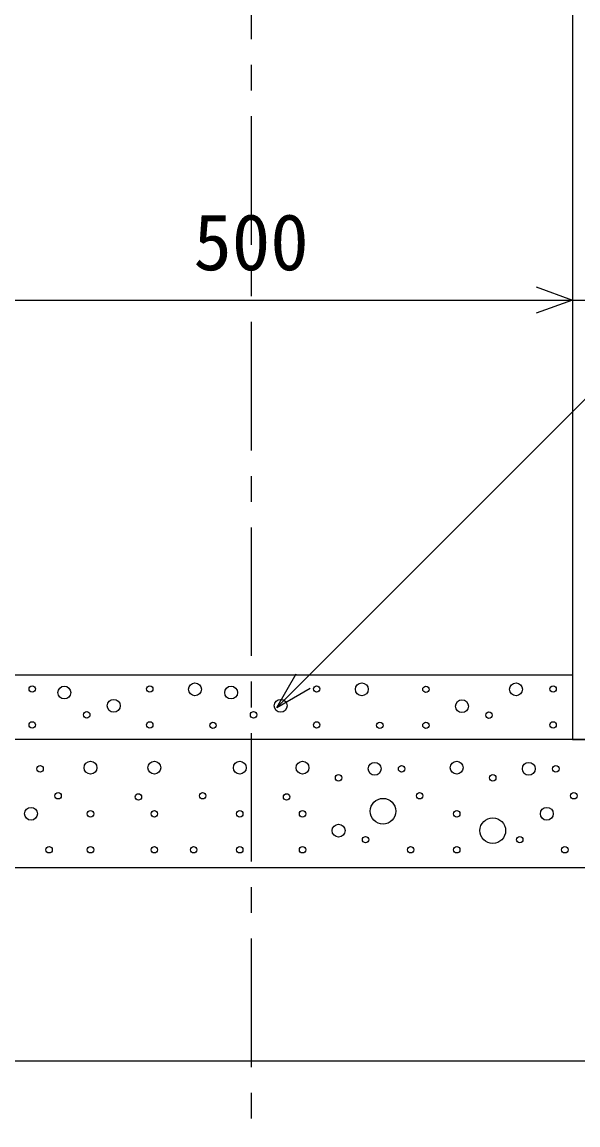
# Model space of a CAD drawing. Units: millimetres, scale not verified. Extents: x -16800 to 16800, y -5940 to 5940.
# Drawn here: x 14172 to 14604, y 2386 to 3244 of the extents above; entities that cross this region are included whole.
import ezdxf
from ezdxf.enums import TextEntityAlignment as Align

# ---------------------------------------------------------------- set-up
doc = ezdxf.new("R2010")
doc.units = ezdxf.units.MM
doc.header["$LTSCALE"] = 20
doc.linetypes.add('CHAIN1', pattern=[8, 5, -1, 1, -1])
for name, color, linetype, lineweight in [('0-0_DIM', 7, 'Continuous', 25), ('0-2_HATCH', 6, 'Continuous', 25), ('0-5_OUTLINE', 3, 'Continuous', 25)]:
    doc.layers.add(name, color=color, linetype=linetype, lineweight=lineweight)
doc.styles.add('ＭＳ ゴシック', font='')
doc.styles.get('ＭＳ ゴシック').set_extended_font_data('MS Gothic')

msp = doc.modelspace()

# ---------------------------------------------------------------- linework, layer by layer
at = {"layer": '0-0_DIM', "linetype": 'CHAIN1'}
msp.add_line((14350, 3810.65), (14350, 2385.65), dxfattribs=at)
at = {"layer": '0-0_DIM'}
for p, q in [((14100, 3027.61), (14600, 3027.61)), ((14600, 3027.61), (14725, 3027.61)), ((14369.98, 2710.65), (14384.98, 2736.63)), ((14369.98, 2710.65), (14395.96, 2725.65))]:
    msp.add_line(p, q, dxfattribs=at)
for points in [[(14369.98, 2710.65), (14852.01, 3192.68), (15491.22, 3192.68)], [(14571.81, 3037.87), (14600, 3027.61), (14571.81, 3017.35)]]:
    msp.add_lwpolyline(points, dxfattribs=at)
at = {"layer": '0-2_HATCH'}
for centre, radius in [((14306.23, 2724.68), 5), ((14436.09, 2724.68), 5), ((14556.09, 2724.68), 5), ((14179.59, 2724.96), 2.5), ((14204.51, 2722.15), 5), ((14271.07, 2724.96), 2.5), ((14334.37, 2722.15), 5), ((14400.93, 2724.96), 2.5), ((14486, 2724.68), 2.5), ((14584.95, 2724.96), 2.5), ((14243.03, 2711.83), 5), ((14372.89, 2711.83), 5), ((14514.04, 2711.55), 5), ((14222, 2704.83), 2.5), ((14351.86, 2704.83), 2.5), ((14535.07, 2704.54), 2.5), ((14179.59, 2696.95), 2.5), ((14271.07, 2696.95), 2.5), ((14320.25, 2696.66), 2.5), ((14400.93, 2696.95), 2.5), ((14450.11, 2696.66), 2.5), ((14486, 2696.66), 2.5), ((14584.95, 2696.95), 2.5), ((14185.69, 2662.83), 2.5), ((14224.94, 2663.7), 5), ((14274.64, 2663.7), 5), ((14341.11, 2663.7), 5), ((14389.97, 2663.7), 5), ((14446.04, 2662.83), 5), ((14467.07, 2662.83), 2.5), ((14509.97, 2663.7), 5), ((14566.04, 2662.83), 5), ((14587.07, 2662.83), 2.5), ((14418.01, 2655.82), 2.5), ((14538.01, 2655.82), 2.5), ((14199.71, 2641.82), 2.5), ((14312.23, 2641.82), 2.5), ((14481.09, 2641.82), 2.5), ((14601.09, 2641.82), 2.5), ((14262.22, 2640.91), 2.5), ((14377.55, 2640.91), 2.5), ((14452.58, 2629.81), 10), ((14178.68, 2627.81), 5), ((14224.94, 2627.81), 2.5), ((14274.64, 2627.81), 2.5), ((14341.11, 2627.81), 2.5), ((14389.97, 2627.81), 2.5), ((14509.97, 2627.81), 2.5), ((14580.06, 2627.81), 5), ((14418.01, 2614.68), 5), ((14538.01, 2614.68), 10), ((14439.03, 2607.67), 2.5), ((14559.03, 2607.67), 2.5), ((14192.7, 2599.8), 2.5), ((14224.94, 2599.8), 2.5), ((14274.64, 2599.8), 2.5), ((14305.22, 2599.8), 2.5), ((14341.11, 2599.8), 2.5), ((14389.97, 2599.8), 2.5), ((14474.08, 2599.8), 2.5), ((14509.97, 2599.8), 2.5), ((14594.08, 2599.8), 2.5)]:
    msp.add_circle(centre, radius, dxfattribs=at)
at = {"layer": '0-5_OUTLINE'}
for p, q in [((14600, 3535.65), (14600, 2685.65)), ((14600, 2735.65), (14100, 2735.65)), ((15175, 2685.65), (13925, 2685.65)), ((14600, 2685.65), (15125, 2685.65)), ((15225, 2585.65), (13875, 2585.65))]:
    msp.add_line(p, q, dxfattribs=at)
msp.add_lwpolyline([(13875, 2435.65), (15225, 2435.65), (15225, 2585.65)], dxfattribs=at)

# ---------------------------------------------------------------- texts
at = {"layer": '0-0_DIM', "style": 'ＭＳ ゴシック'}
msp.add_text('500', height=43.99, dxfattribs=at).set_placement((14305, 3037.61), align=Align.BOTTOM_LEFT)

doc.saveas('drawing.dxf')
